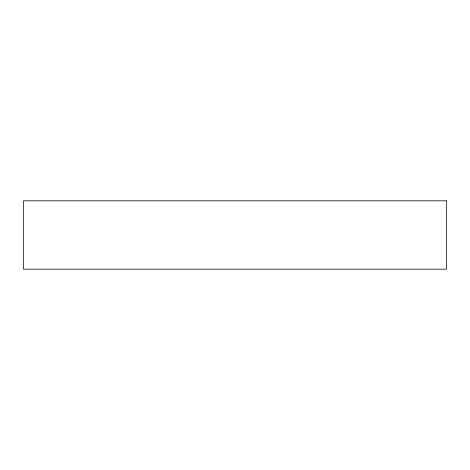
<?xml version="1.0" encoding="UTF-8"?>
<svg xmlns="http://www.w3.org/2000/svg" width="470" height="470" viewBox="0 0 470 470"><rect width="100%" height="100%" fill="white"/><g stroke="black" fill="none" stroke-linecap="round" stroke-linejoin="round"><path stroke-width="0.7" d="M446.5 200.808L23.5 200.808L23.5 269.192L446.5 269.192L446.5 200.808"/></g></svg>
